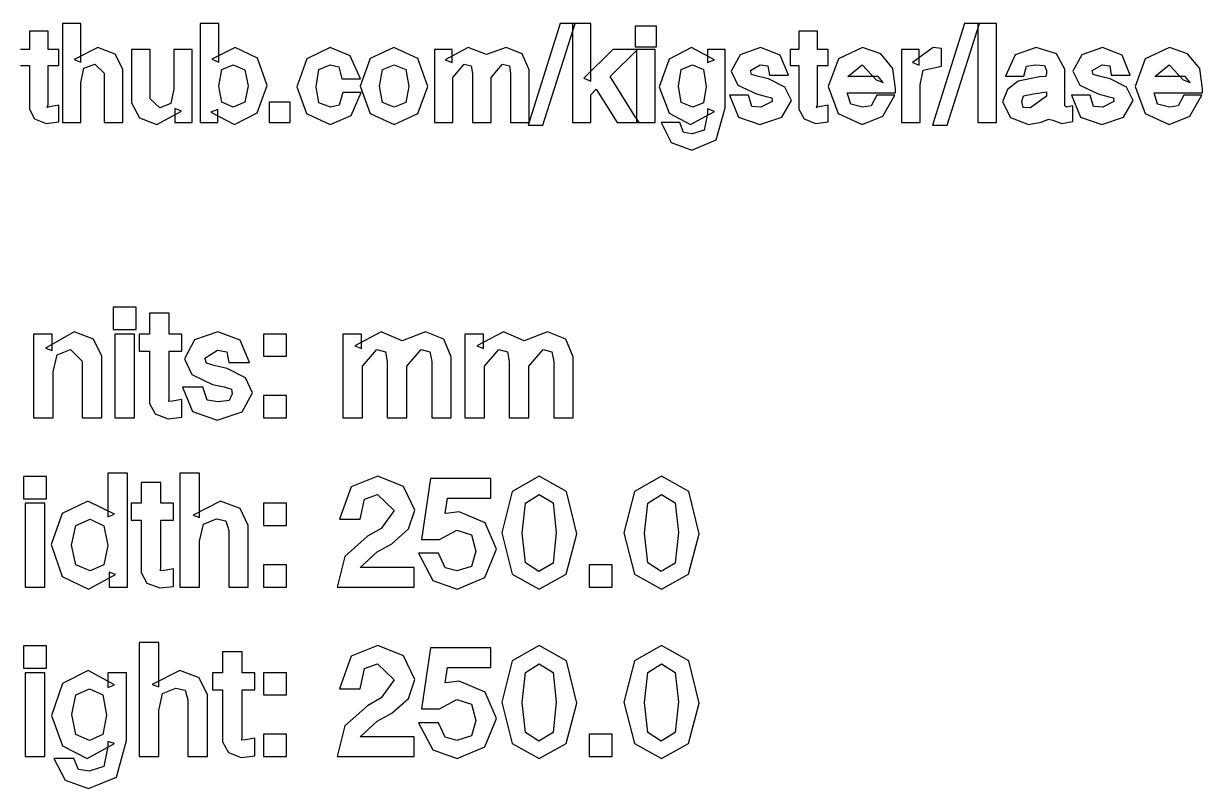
# Model space of a CAD drawing. Extents: x 0 to 373, y 0 to 632.
# Drawn here: x 19.82 to 39.7, y 25.62 to 38.51 of the extents above; entities that cross this region are included whole.
import ezdxf

# ---------------------------------------------------------------- set-up
doc = ezdxf.new("R2010")
doc.units = 0
doc.layers.get('0').update_dxf_attribs({"linetype": 'CONTINUOUS'})

msp = doc.modelspace()

# ---------------------------------------------------------------- linework, layer by layer
at = {"color": 150}
for p, q in [((20.231, 38.3854), (19.9168, 38.3854)), ((19.9168, 38.3854), (19.9168, 38.0767)), ((20.231, 38.0767), (20.231, 38.3854)), ((20.7863, 38.512), (20.4722, 38.512)), ((20.4722, 38.512), (20.4722, 36.842)), ((20.7863, 37.8615), (20.7863, 38.512)), ((23.1083, 38.512), (22.7941, 38.512)), ((22.7941, 38.512), (22.7941, 36.842)), ((23.1083, 37.8615), (23.1083, 38.512)), ((28.8644, 38.512), (28.3242, 36.7979)), ((28.5722, 36.7979), (29.118, 38.512)), ((29.0298, 38.512), (28.8644, 38.512)), ((29.118, 38.512), (29.0298, 38.512)), ((29.3812, 38.512), (29.0725, 38.512)), ((29.0725, 38.512), (29.0725, 36.842)), ((29.3812, 37.5419), (29.3812, 38.512)), ((30.4891, 38.4679), (30.1308, 38.4679)), ((30.1308, 38.4679), (30.1308, 38.1208)), ((30.4891, 38.1811), (30.4891, 38.4679)), ((33.2052, 38.3854), (32.891, 38.3854)), ((32.891, 38.3854), (32.891, 38.0767)), ((33.2052, 38.0767), (33.2052, 38.3854)), ((35.6856, 38.512), (35.1455, 36.7979)), ((35.3935, 36.7979), (35.9392, 38.512)), ((35.851, 38.512), (35.6856, 38.512)), ((35.9392, 38.512), (35.851, 38.512)), ((36.2246, 38.512), (35.9103, 38.512)), ((35.9103, 38.512), (35.9103, 36.842)), ((36.2246, 36.908), (36.2246, 38.512)), ((30.4891, 38.1208), (30.4891, 38.1811)), ((19.9168, 38.0767), (19.768, 38.0767)), ((20.4129, 38.0767), (20.231, 38.0767)), ((20.4129, 37.8065), (20.4129, 38.0767)), ((21.073, 38.1095), (20.6706, 37.9056)), ((21.3624, 37.9966), (21.073, 38.1095)), ((21.4919, 37.7458), (21.3624, 37.9966)), ((21.9535, 38.0767), (21.6393, 38.0767)), ((21.6393, 38.0767), (21.6393, 37.1782)), ((21.9535, 37.2442), (21.9535, 38.0767)), ((22.6591, 38.0767), (22.3504, 38.0767)), ((22.3504, 38.0767), (22.3504, 37.404)), ((22.6591, 36.908), (22.6591, 38.0767)), ((23.3839, 38.1095), (22.9926, 37.9113)), ((23.7629, 37.9264), (23.3839, 38.1095)), ((24.9866, 38.1095), (24.5938, 37.918)), ((25.3256, 37.9691), (24.9866, 38.1095)), ((25.4992, 37.5804), (25.3256, 37.9691)), ((26.0615, 38.1095), (25.6618, 37.925)), ((26.468, 37.925), (26.0615, 38.1095)), ((27.0454, 38.0767), (26.7477, 38.0767)), ((26.7477, 38.0767), (26.7477, 36.842)), ((27.3155, 38.1095), (26.9296, 37.9003)), ((27.0454, 37.8562), (27.0454, 38.0767)), ((27.6242, 37.9885), (27.3155, 38.1095)), ((27.9549, 38.1095), (27.6242, 37.9885)), ((28.2264, 37.9995), (27.9549, 38.1095)), ((28.3407, 37.7349), (28.2264, 37.9995)), ((29.756, 38.0767), (29.2654, 37.5916)), ((29.7064, 37.6192), (30.1694, 38.0767)), ((30.1694, 38.0767), (29.756, 38.0767)), ((30.1308, 38.1208), (30.4891, 38.1208)), ((30.4671, 38.0767), (30.1529, 38.0767)), ((30.1529, 38.0767), (30.1529, 36.842)), ((30.4671, 36.908), (30.4671, 38.0767)), ((31.0803, 38.1095), (30.7013, 37.9141)), ((31.4661, 37.9003), (31.0803, 38.1095)), ((31.648, 38.0767), (31.3504, 38.0767)), ((31.3504, 38.0767), (31.3504, 37.8562)), ((31.648, 37.09), (31.648, 38.0767)), ((31.9002, 37.9857), (31.75, 37.7074)), ((32.2461, 38.1095), (31.9002, 37.9857)), ((32.5768, 37.9815), (32.2461, 38.1095)), ((32.7146, 37.641), (32.5768, 37.9815)), ((32.891, 38.0767), (32.7422, 38.0767)), ((32.7422, 38.0767), (32.7422, 37.8065)), ((33.3871, 38.0767), (33.2052, 38.0767)), ((33.3871, 37.8065), (33.3871, 38.0767)), ((33.9645, 38.1095), (33.5566, 37.918)), ((34.2704, 38.0023), (33.9645, 38.1095)), ((34.4771, 37.7567), (34.2704, 38.0023)), ((34.9209, 38.0767), (34.6232, 38.0767)), ((34.6232, 38.0767), (34.6232, 36.842)), ((35.1579, 38.1095), (34.8051, 37.8562)), ((34.9209, 37.8121), (34.9209, 38.0767)), ((35.2958, 38.0929), (35.1579, 38.1095)), ((35.2958, 37.8615), (35.2958, 38.0929)), ((36.5358, 37.9871), (36.3746, 37.6245)), ((36.8928, 38.1095), (36.5358, 37.9871)), ((37.236, 38.0009), (36.8928, 38.1095)), ((37.3779, 37.7458), (37.236, 38.0009)), ((37.6633, 37.9857), (37.513, 37.7074)), ((38.009, 38.1095), (37.6633, 37.9857)), ((38.3399, 37.9815), (38.009, 38.1095)), ((38.4775, 37.641), (38.3399, 37.9815)), ((39.1389, 38.1095), (38.7311, 37.918)), ((39.4451, 38.0023), (39.1389, 38.1095)), ((39.6515, 37.7567), (39.4451, 38.0023)), ((19.768, 37.8065), (19.9168, 37.8065)), ((19.9168, 37.8065), (19.9168, 37.0678)), ((20.231, 37.145), (20.231, 37.8065)), ((20.231, 37.8065), (20.4129, 37.8065)), ((20.6706, 37.9056), (20.7863, 37.8615)), ((20.8332, 37.7582), (21.0178, 37.8284)), ((21.0178, 37.8284), (21.1777, 37.6742)), ((22.9926, 37.9113), (23.1083, 37.8615)), ((23.1593, 37.7402), (23.3509, 37.8174)), ((23.3509, 37.8174), (23.5493, 37.7321)), ((23.9241, 37.4703), (23.7629, 37.9264)), ((24.5938, 37.918), (24.4244, 37.4481)), ((24.7951, 37.7391), (24.9866, 37.8174)), ((24.9866, 37.8174), (25.1313, 37.7804)), ((25.1313, 37.7804), (25.185, 37.5804)), ((25.6618, 37.925), (25.4937, 37.4594)), ((25.8685, 37.7402), (26.067, 37.8174)), ((26.067, 37.8174), (26.2654, 37.7391)), ((26.6347, 37.4537), (26.468, 37.925)), ((26.9296, 37.9003), (27.0454, 37.8562)), ((27.0564, 37.6026), (27.2493, 37.8284)), ((27.2493, 37.8284), (27.3678, 37.8023)), ((27.3678, 37.8023), (27.3871, 37.6686)), ((27.7013, 37.6026), (27.8942, 37.8284)), ((27.8942, 37.8284), (28.01, 37.8008)), ((28.01, 37.8008), (28.0265, 37.6686)), ((30.7013, 37.9141), (30.5346, 37.4481)), ((30.908, 37.7402), (31.0968, 37.8174)), ((31.0968, 37.8174), (31.2842, 37.7377)), ((31.3504, 37.8562), (31.4661, 37.9003)), ((32.0752, 37.7183), (32.2406, 37.8174)), ((32.2406, 37.8174), (32.3687, 37.7984)), ((32.3687, 37.7984), (32.3949, 37.641)), ((32.7422, 37.8065), (32.891, 37.8065)), ((32.891, 37.8065), (32.891, 37.0678)), ((33.2052, 37.145), (33.2052, 37.8065)), ((33.2052, 37.8065), (33.3871, 37.8065)), ((33.5566, 37.918), (33.3857, 37.4537)), ((33.7165, 37.6192), (33.959, 37.8174)), ((33.959, 37.8174), (34.196, 37.5638)), ((34.8051, 37.8562), (34.9209, 37.8121)), ((34.9884, 37.7292), (35.2958, 37.7956)), ((35.2958, 37.7956), (35.2958, 37.8615)), ((36.6832, 37.6245), (36.7288, 37.7956)), ((36.7288, 37.7956), (36.8819, 37.8174)), ((36.8819, 37.8174), (37.0321, 37.8079)), ((37.0321, 37.8079), (37.0639, 37.7183)), ((37.8382, 37.7183), (38.0037, 37.8174)), ((38.0037, 37.8174), (38.1317, 37.7984)), ((38.1317, 37.7984), (38.1579, 37.641)), ((38.7311, 37.918), (38.5604, 37.4537)), ((38.8909, 37.6192), (39.1336, 37.8174)), ((39.1336, 37.8174), (39.3707, 37.5638)), ((20.7863, 37.5144), (20.8332, 37.7582)), ((21.1777, 37.6742), (21.1777, 36.842)), ((21.4919, 36.908), (21.4919, 37.7458)), ((23.1083, 37.4594), (23.1593, 37.7402)), ((23.5493, 37.7321), (23.6044, 37.4646)), ((24.7496, 37.4481), (24.7951, 37.7391)), ((25.185, 37.5804), (25.4992, 37.5804)), ((25.8189, 37.4594), (25.8685, 37.7402)), ((26.2654, 37.7391), (26.315, 37.4537)), ((27.0564, 36.842), (27.0564, 37.6026)), ((27.3871, 37.6686), (27.3871, 36.842)), ((27.7013, 36.842), (27.7013, 37.6026)), ((28.0265, 37.6686), (28.0265, 36.842)), ((28.3407, 36.908), (28.3407, 37.7349)), ((29.2654, 37.5916), (29.3812, 37.5419)), ((30.1253, 36.9521), (29.7064, 37.6192)), ((30.8598, 37.4594), (30.908, 37.7402)), ((31.2842, 37.7377), (31.3283, 37.4537)), ((31.75, 37.7074), (31.863, 37.4756)), ((32.0904, 37.6509), (32.0752, 37.7183)), ((32.213, 37.6192), (32.0904, 37.6509)), ((32.3784, 37.5804), (32.213, 37.6192)), ((32.654, 37.44), (32.3784, 37.5804)), ((32.3949, 37.641), (32.7146, 37.641)), ((34.2291, 37.6192), (33.7165, 37.6192)), ((34.3118, 37.5197), (34.2291, 37.6192)), ((34.5212, 37.4096), (34.4771, 37.7567)), ((34.9374, 37.4812), (34.9884, 37.7292)), ((36.3746, 37.6245), (36.6832, 37.6245)), ((36.9478, 37.6135), (36.5898, 37.5419)), ((37.0568, 37.622), (36.9478, 37.6135)), ((37.0639, 37.6742), (37.0568, 37.622)), ((37.0639, 37.7183), (37.0639, 37.6742)), ((37.3779, 37.1228), (37.3779, 37.7458)), ((37.513, 37.7074), (37.6259, 37.4756)), ((37.8534, 37.6509), (37.8382, 37.7183)), ((37.9758, 37.6192), (37.8534, 37.6509)), ((38.1413, 37.5804), (37.9758, 37.6192)), ((38.4168, 37.44), (38.1413, 37.5804)), ((38.1579, 37.641), (38.4775, 37.641)), ((39.4035, 37.6192), (38.8909, 37.6192)), ((39.4864, 37.5197), (39.4035, 37.6192)), ((39.6956, 37.4096), (39.6515, 37.7567)), ((20.7863, 36.842), (20.7863, 37.5144)), ((22.3504, 37.404), (22.3022, 37.163)), ((23.1593, 37.1849), (23.1083, 37.4594)), ((23.6044, 37.4646), (23.5493, 37.1877)), ((23.7574, 37.0057), (23.9241, 37.4703)), ((24.4244, 37.4481), (24.5911, 36.9947)), ((24.7964, 37.1782), (24.7496, 37.4481)), ((25.4937, 37.4594), (25.6618, 36.9962)), ((25.8685, 37.1796), (25.8189, 37.4594)), ((26.315, 37.4537), (26.2626, 37.181)), ((26.4666, 36.9947), (26.6347, 37.4537)), ((29.3812, 37.3105), (29.4749, 37.404)), ((29.4749, 37.404), (29.8276, 36.842)), ((30.5346, 37.4481), (30.7013, 36.999)), ((30.908, 37.1796), (30.8598, 37.4594)), ((31.3283, 37.4537), (31.2829, 37.1782)), ((31.863, 37.4756), (32.1744, 37.3271)), ((32.7642, 37.2166), (32.654, 37.44)), ((33.3857, 37.4537), (33.5539, 36.9947)), ((34.196, 37.5638), (34.3118, 37.5197)), ((34.5212, 37.3433), (34.5212, 37.4096)), ((34.9374, 36.842), (34.9374, 37.4812)), ((36.4091, 37.4001), (36.3252, 37.1948)), ((36.5898, 37.5419), (36.4091, 37.4001)), ((37.6259, 37.4756), (37.9374, 37.3271)), ((38.5272, 37.2166), (38.4168, 37.44)), ((38.5604, 37.4537), (38.7283, 36.9947)), ((39.3707, 37.5638), (39.4864, 37.5197)), ((39.6956, 37.3433), (39.6956, 37.4096)), ((21.6393, 37.1782), (21.7702, 36.9231)), ((22.1134, 37.09), (21.9535, 37.2442)), ((23.3509, 37.1009), (23.1593, 37.1849)), ((23.5493, 37.1877), (23.3509, 37.1009)), ((24.3155, 37.1891), (23.9572, 37.1891)), ((23.9572, 37.1891), (23.9572, 36.842)), ((24.3155, 36.908), (24.3155, 37.1891)), ((24.9921, 37.1009), (24.7964, 37.1782)), ((25.2016, 37.3489), (25.1382, 37.1341)), ((25.4386, 37.3489), (25.2016, 37.3489)), ((25.3394, 36.9616), (25.5102, 37.3489)), ((25.5102, 37.3489), (25.4386, 37.3489)), ((26.067, 37.1009), (25.8685, 37.1796)), ((26.2626, 37.181), (26.067, 37.1009)), ((29.3812, 36.842), (29.3812, 37.3105)), ((31.1023, 37.1009), (30.908, 37.1796)), ((31.2829, 37.1782), (31.1023, 37.1009)), ((32.0421, 37.3048), (31.7224, 37.3048)), ((31.7224, 37.3048), (31.8754, 36.9369)), ((32.0973, 37.1161), (32.0421, 37.3048)), ((32.1744, 37.3271), (32.3398, 37.283)), ((32.439, 37.2001), (32.2516, 37.1009)), ((32.3398, 37.283), (32.4349, 37.2622)), ((32.4349, 37.2622), (32.439, 37.2001)), ((32.6044, 36.9327), (32.7642, 37.2166)), ((33.7661, 37.1521), (33.7054, 37.3433)), ((33.7054, 37.3433), (34.5212, 37.3433)), ((34.207, 37.3048), (34.112, 37.1242)), ((34.5102, 37.3048), (34.207, 37.3048)), ((34.309, 36.9492), (34.5102, 37.3048)), ((36.3252, 37.1948), (36.4575, 36.926)), ((36.6504, 37.2001), (36.6794, 37.2967)), ((36.6723, 37.0995), (36.6504, 37.2001)), ((36.6794, 37.2967), (36.8487, 37.3271)), ((37.0639, 37.2883), (36.7993, 37.09)), ((36.8487, 37.3271), (37.0639, 37.3599)), ((37.0639, 37.3599), (37.0639, 37.2883)), ((37.8051, 37.3048), (37.4855, 37.3048)), ((37.4855, 37.3048), (37.6382, 36.9369)), ((37.8601, 37.1161), (37.8051, 37.3048)), ((37.9374, 37.3271), (38.1028, 37.283)), ((38.202, 37.2001), (38.0146, 37.1009)), ((38.1028, 37.283), (38.1977, 37.2622)), ((38.1977, 37.2622), (38.202, 37.2001)), ((38.3674, 36.9327), (38.5272, 37.2166)), ((38.9407, 37.1521), (38.88, 37.3433)), ((38.88, 37.3433), (39.6956, 37.3433)), ((39.3816, 37.3048), (39.2864, 37.1242)), ((39.6847, 37.3048), (39.3816, 37.3048)), ((39.4836, 36.9492), (39.6847, 37.3048)), ((19.9168, 37.0678), (20.005, 36.9037)), ((20.2158, 37.0967), (20.231, 37.145)), ((20.2585, 37.1066), (20.2158, 37.0967)), ((20.4129, 37.1341), (20.2585, 37.1066)), ((20.4129, 36.908), (20.4129, 37.1341)), ((22.0638, 36.8088), (22.4827, 37.0346)), ((22.3022, 37.163), (22.1134, 37.09)), ((22.4827, 37.0346), (22.3669, 37.0787)), ((22.3669, 37.0787), (22.3669, 36.842)), ((23.0918, 37.0625), (22.976, 37.0184)), ((22.976, 37.0184), (23.3729, 36.8088)), ((23.0918, 36.842), (23.0918, 37.0625)), ((23.3729, 36.8088), (23.7574, 37.0057)), ((24.5911, 36.9947), (24.9866, 36.8088)), ((25.1382, 37.1341), (24.9921, 37.1009)), ((25.6618, 36.9962), (26.067, 36.8088)), ((26.067, 36.8088), (26.4666, 36.9947)), ((30.7013, 36.999), (31.0637, 36.8088)), ((31.0637, 36.8088), (31.4661, 37.0293)), ((31.3504, 36.9962), (31.2966, 36.7164)), ((31.4661, 37.0293), (31.3504, 37.0734)), ((31.3504, 37.0734), (31.3504, 36.9962)), ((31.4965, 36.551), (31.648, 37.09)), ((32.2516, 37.1009), (32.0973, 37.1161)), ((32.891, 37.0678), (32.9792, 36.9037)), ((33.19, 37.0967), (33.2052, 37.145)), ((33.2328, 37.1066), (33.19, 37.0967)), ((33.3871, 37.1341), (33.2328, 37.1066)), ((33.3871, 36.908), (33.3871, 37.1341)), ((33.5539, 36.9947), (33.959, 36.8088)), ((33.9645, 37.1009), (33.7661, 37.1521)), ((34.112, 37.1242), (33.9645, 37.1009)), ((36.7993, 37.09), (36.6723, 37.0995)), ((37.4054, 37.1009), (37.3779, 37.1228)), ((37.5102, 37.1228), (37.4054, 37.1009)), ((37.5102, 36.908), (37.5102, 37.1228)), ((38.0146, 37.1009), (37.8601, 37.1161)), ((38.7283, 36.9947), (39.1336, 36.8088)), ((39.1389, 37.1009), (38.9407, 37.1521)), ((39.2864, 37.1242), (39.1389, 37.1009)), ((20.005, 36.9037), (20.1979, 36.8254)), ((20.1979, 36.8254), (20.4129, 36.8529)), ((20.4129, 36.8529), (20.4129, 36.908)), ((20.4722, 36.842), (20.7863, 36.842)), ((21.1777, 36.842), (21.4919, 36.842)), ((21.4919, 36.842), (21.4919, 36.908)), ((21.7702, 36.9231), (22.0638, 36.8088)), ((22.3669, 36.842), (22.6591, 36.842)), ((22.6591, 36.842), (22.6591, 36.908)), ((22.7941, 36.842), (23.0918, 36.842)), ((23.9572, 36.842), (24.3155, 36.842)), ((24.3155, 36.842), (24.3155, 36.908)), ((24.9866, 36.8088), (25.3394, 36.9616)), ((26.7477, 36.842), (27.0564, 36.842)), ((27.3871, 36.842), (27.7013, 36.842)), ((28.0265, 36.842), (28.3407, 36.842)), ((28.3242, 36.7979), (28.5722, 36.7979)), ((28.3407, 36.842), (28.3407, 36.908)), ((29.0725, 36.842), (29.3812, 36.842)), ((29.8276, 36.842), (30.197, 36.842)), ((30.197, 36.842), (30.1253, 36.9521)), ((30.1529, 36.842), (30.4671, 36.842)), ((30.4671, 36.842), (30.4671, 36.908)), ((30.8818, 36.842), (30.5676, 36.842)), ((30.5676, 36.842), (30.7371, 36.5069)), ((30.9452, 36.6737), (30.8818, 36.842)), ((31.8754, 36.9369), (32.2351, 36.8088)), ((32.2351, 36.8088), (32.6044, 36.9327)), ((32.9792, 36.9037), (33.1722, 36.8254)), ((33.1722, 36.8254), (33.3871, 36.8529)), ((33.3871, 36.8529), (33.3871, 36.908)), ((33.959, 36.8088), (34.309, 36.9492)), ((34.6232, 36.842), (34.9374, 36.842)), ((35.1455, 36.7979), (35.3935, 36.7979)), ((35.9103, 36.842), (36.2246, 36.842)), ((36.2246, 36.842), (36.2246, 36.908)), ((36.4575, 36.926), (36.7605, 36.8088)), ((36.7605, 36.8088), (36.9782, 36.8501)), ((36.9782, 36.8501), (37.1023, 36.9023)), ((37.1023, 36.9023), (37.1725, 36.8833)), ((37.1725, 36.8833), (37.3228, 36.8254)), ((37.3228, 36.8254), (37.5102, 36.8639)), ((37.5102, 36.8639), (37.5102, 36.908)), ((37.6382, 36.9369), (37.998, 36.8088)), ((37.998, 36.8088), (38.3674, 36.9327)), ((39.1336, 36.8088), (39.4836, 36.9492)), ((31.0913, 36.6543), (30.9452, 36.6737)), ((31.2966, 36.7164), (31.0913, 36.6543)), ((30.7371, 36.5069), (31.0858, 36.3788)), ((31.0858, 36.3788), (31.4965, 36.551)), ((21.7165, 33.7302), (21.3306, 33.7302)), ((21.3306, 33.7302), (21.3306, 33.3554)), ((21.7165, 33.4105), (21.7165, 33.7302)), ((22.2705, 33.631), (21.9397, 33.631)), ((21.9397, 33.631), (21.9397, 33.2782)), ((22.2705, 33.2782), (22.2705, 33.631)), ((21.7165, 33.3554), (21.7165, 33.4105)), ((20.2999, 33.2782), (19.9857, 33.2782)), ((19.9857, 33.2782), (19.9857, 31.8671)), ((20.6692, 33.3168), (20.1896, 33.0412)), ((20.2999, 33.0026), (20.2999, 33.2782)), ((20.9958, 33.1914), (20.6692, 33.3168)), ((21.3306, 33.3554), (21.7165, 33.3554)), ((21.689, 33.2782), (21.3582, 33.2782)), ((21.3582, 33.2782), (21.3582, 31.8671)), ((21.689, 31.9223), (21.689, 33.2782)), ((21.9397, 33.2782), (21.7689, 33.2782)), ((21.7689, 33.2782), (21.7689, 32.9916)), ((22.4855, 33.2782), (22.2705, 33.2782)), ((22.4855, 32.9916), (22.4855, 33.2782)), ((23.0945, 33.3168), (22.6991, 33.179)), ((23.4708, 33.1763), (23.0945, 33.3168)), ((24.2521, 33.2782), (23.8662, 33.2782)), ((23.8662, 33.2782), (23.8662, 32.9034)), ((24.2521, 32.9585), (24.2521, 33.2782)), ((25.5144, 33.2782), (25.2002, 33.2782)), ((25.2002, 33.2782), (25.2002, 31.8671)), ((25.8506, 33.3168), (25.4041, 33.0798)), ((25.5144, 33.0357), (25.5144, 33.2782)), ((26.2034, 33.1625), (25.8506, 33.3168)), ((26.5948, 33.3168), (26.2034, 33.1625)), ((26.9034, 33.1914), (26.5948, 33.3168)), ((27.5718, 33.2782), (27.2576, 33.2782)), ((27.2576, 33.2782), (27.2576, 31.8671)), ((27.908, 33.3168), (27.4616, 33.0798)), ((27.5718, 33.0357), (27.5718, 33.2782)), ((28.2608, 33.1625), (27.908, 33.3168)), ((28.6522, 33.3168), (28.2608, 33.1625)), ((28.9609, 33.1914), (28.6522, 33.3168)), ((20.1896, 33.0412), (20.2999, 33.0026)), ((20.384, 32.9282), (20.6086, 33.0192)), ((20.6086, 33.0192), (20.807, 32.8208)), ((21.1377, 32.9034), (20.9958, 33.1914)), ((22.6991, 33.179), (22.5323, 32.8593)), ((22.874, 32.8704), (23.089, 33.0081)), ((23.089, 33.0081), (23.2447, 32.9765)), ((23.6292, 32.7987), (23.4708, 33.1763)), ((25.4041, 33.0798), (25.5144, 33.0357)), ((25.5309, 32.7381), (25.7735, 33.0192)), ((25.7735, 33.0192), (25.9195, 32.9792)), ((26.2806, 32.7381), (26.5231, 33.0192)), ((26.5231, 33.0192), (26.6692, 32.9792)), ((27.0302, 32.8924), (26.9034, 33.1914)), ((27.4616, 33.0798), (27.5718, 33.0357)), ((27.5883, 32.7381), (27.8309, 33.0192)), ((27.8309, 33.0192), (27.9769, 32.9792)), ((28.338, 32.7381), (28.5805, 33.0192)), ((28.5805, 33.0192), (28.7266, 32.9792)), ((29.0876, 32.8924), (28.9609, 33.1914)), ((20.3164, 32.6388), (20.384, 32.9282)), ((20.807, 32.8208), (20.807, 31.8671)), ((21.1377, 31.9223), (21.1377, 32.9034)), ((21.7689, 32.9916), (21.9397, 32.9916)), ((21.9397, 32.9916), (21.9397, 32.1097)), ((22.2705, 32.2034), (22.2705, 32.9916)), ((22.2705, 32.9916), (22.4855, 32.9916)), ((22.5323, 32.8593), (22.655, 32.5975)), ((22.9003, 32.7863), (22.874, 32.8704)), ((23.2447, 32.9765), (23.282, 32.7987)), ((23.282, 32.7987), (23.6292, 32.7987)), ((23.8662, 32.9034), (24.2521, 32.9034)), ((24.2521, 32.9034), (24.2521, 32.9585)), ((25.9195, 32.9792), (25.9498, 32.8152)), ((25.9498, 32.8152), (25.9498, 31.8671)), ((26.6692, 32.9792), (26.6995, 32.8152)), ((26.6995, 32.8152), (26.6995, 31.8671)), ((27.0302, 31.9223), (27.0302, 32.8924)), ((27.9769, 32.9792), (28.0072, 32.8152)), ((28.0072, 32.8152), (28.0072, 31.8671)), ((28.7266, 32.9792), (28.7569, 32.8152)), ((28.7569, 32.8152), (28.7569, 31.8671)), ((29.0876, 31.9223), (29.0876, 32.8924)), ((20.3164, 31.8671), (20.3164, 32.6388)), ((23.0504, 32.7436), (22.9003, 32.7863)), ((23.2489, 32.6995), (23.0504, 32.7436)), ((23.5603, 32.541), (23.2489, 32.6995)), ((25.5309, 31.8671), (25.5309, 32.7381)), ((26.2806, 31.8671), (26.2806, 32.7381)), ((27.5883, 31.8671), (27.5883, 32.7381)), ((28.338, 31.8671), (28.338, 32.7381)), ((22.655, 32.5975), (23.0063, 32.4294)), ((23.0063, 32.4294), (23.1993, 32.3853)), ((23.6788, 32.286), (23.5603, 32.541)), ((22.265, 32.1414), (22.2705, 32.2034)), ((22.841, 32.3798), (22.4992, 32.3798)), ((22.4992, 32.3798), (22.6673, 31.9705)), ((22.9126, 32.162), (22.841, 32.3798)), ((23.1993, 32.3853), (23.3219, 32.3481)), ((23.3371, 32.2695), (23.2861, 32.1579)), ((23.3219, 32.3481), (23.3371, 32.2695)), ((23.5024, 31.965), (23.6788, 32.286)), ((24.2521, 32.2419), (23.8662, 32.2419)), ((23.8662, 32.2419), (23.8662, 31.8671)), ((24.2521, 31.9223), (24.2521, 32.2419)), ((21.9397, 32.1097), (22.0362, 31.9333)), ((22.3256, 32.1483), (22.265, 32.1414)), ((22.4855, 32.1758), (22.3256, 32.1483)), ((22.4855, 31.9223), (22.4855, 32.1758)), ((23.1001, 32.1372), (22.9126, 32.162)), ((23.2861, 32.1579), (23.1001, 32.1372)), ((19.9857, 31.8671), (20.3164, 31.8671)), ((20.807, 31.8671), (21.1377, 31.8671)), ((21.1377, 31.8671), (21.1377, 31.9223)), ((21.3582, 31.8671), (21.689, 31.8671)), ((21.689, 31.8671), (21.689, 31.9223)), ((22.0362, 31.9333), (22.2539, 31.8506)), ((22.2539, 31.8506), (22.4855, 31.8782)), ((22.4855, 31.8782), (22.4855, 31.9223)), ((22.6673, 31.9705), (23.0835, 31.8286)), ((23.0835, 31.8286), (23.5024, 31.965)), ((23.8662, 31.8671), (24.2521, 31.8671)), ((24.2521, 31.8671), (24.2521, 31.9223)), ((25.2002, 31.8671), (25.5309, 31.8671)), ((25.9498, 31.8671), (26.2806, 31.8671)), ((26.6995, 31.8671), (27.0302, 31.8671)), ((27.0302, 31.8671), (27.0302, 31.9223)), ((27.2576, 31.8671), (27.5883, 31.8671)), ((28.0072, 31.8671), (28.338, 31.8671)), ((28.7569, 31.8671), (29.0876, 31.8671)), ((29.0876, 31.8671), (29.0876, 31.9223)), ((20.2048, 30.8763), (19.8189, 30.8763)), ((19.8189, 30.8763), (19.8189, 30.5015)), ((20.2048, 30.5566), (20.2048, 30.8763)), ((21.569, 30.9315), (21.2383, 30.9315)), ((21.2383, 30.9315), (21.2383, 30.1983)), ((21.569, 29.0683), (21.569, 30.9315)), ((22.7858, 30.9315), (22.4551, 30.9315)), ((22.4551, 30.9315), (22.4551, 29.0132)), ((22.7858, 30.1873), (22.7858, 30.9315)), ((25.79, 30.8818), (25.3394, 30.6999)), ((26.2254, 30.7068), (25.79, 30.8818)), ((26.6788, 30.8433), (26.53, 29.8125)), ((27.6986, 30.8433), (26.6788, 30.8433)), ((27.6986, 30.5125), (27.6986, 30.8433)), ((28.5144, 30.8818), (28.0569, 30.6241)), ((28.9733, 30.6241), (28.5144, 30.8818)), ((30.5745, 30.8818), (30.117, 30.6241)), ((31.0334, 30.6241), (30.5745, 30.8818)), ((22.1313, 30.7771), (21.8006, 30.7771)), ((21.8006, 30.7771), (21.8006, 30.4243)), ((22.1313, 30.4243), (22.1313, 30.7771)), ((25.3394, 30.6999), (25.145, 30.1542)), ((26.4129, 30.3086), (26.2254, 30.7068)), ((28.0569, 30.6241), (27.8805, 29.9282)), ((29.1483, 29.9117), (28.9733, 30.6241)), ((30.117, 30.6241), (29.9406, 29.9282)), ((31.2084, 29.9117), (31.0334, 30.6241)), ((19.8189, 30.5015), (20.2048, 30.5015)), ((20.1772, 30.4243), (19.8465, 30.4243)), ((19.8465, 30.4243), (19.8465, 29.0132)), ((20.1772, 29.0683), (20.1772, 30.4243)), ((20.2048, 30.5015), (20.2048, 30.5566)), ((20.9021, 30.4629), (20.4694, 30.2521)), ((21.3486, 30.2424), (20.9021, 30.4629)), ((21.8006, 30.4243), (21.6297, 30.4243)), ((21.6297, 30.4243), (21.6297, 30.1377)), ((22.3463, 30.4243), (22.1313, 30.4243)), ((22.3463, 30.1377), (22.3463, 30.4243)), ((23.1386, 30.4629), (22.6756, 30.2259)), ((23.468, 30.3375), (23.1386, 30.4629)), ((24.2521, 30.4243), (23.8662, 30.4243)), ((23.8662, 30.4243), (23.8662, 30.0495)), ((24.2521, 30.1046), (24.2521, 30.4243)), ((25.4923, 30.1542), (25.564, 30.496)), ((25.564, 30.496), (25.7845, 30.5732)), ((25.7845, 30.5732), (26.0656, 30.303)), ((26.9269, 30.2534), (26.9655, 30.5125)), ((26.9655, 30.5125), (27.6986, 30.5125)), ((28.2277, 29.9227), (28.2842, 30.4285)), ((28.2842, 30.4285), (28.5144, 30.5732)), ((28.5144, 30.5732), (28.7459, 30.4298)), ((28.7459, 30.4298), (28.801, 29.9338)), ((30.2879, 29.9227), (30.3444, 30.4285)), ((30.3444, 30.4285), (30.5745, 30.5732)), ((30.5745, 30.5732), (30.806, 30.4298)), ((30.806, 30.4298), (30.8612, 29.9338)), ((20.4694, 30.2521), (20.2847, 29.7298)), ((21.2383, 30.1983), (21.3486, 30.2424)), ((22.6756, 30.2259), (22.7858, 30.1873)), ((23.6072, 30.0495), (23.468, 30.3375)), ((26.0656, 30.303), (25.8451, 29.9999)), ((26.3109, 29.9916), (26.4129, 30.3086)), ((26.9875, 30.2589), (26.9269, 30.2534)), ((27.1639, 30.281), (26.9875, 30.2589)), ((27.6035, 30.095), (27.1639, 30.281)), ((20.6265, 29.7188), (20.6981, 30.0481)), ((20.6981, 30.0481), (20.9407, 30.1542)), ((20.9407, 30.1542), (21.1722, 30.0454)), ((21.1722, 30.0454), (21.2383, 29.7133)), ((21.6297, 30.1377), (21.8006, 30.1377)), ((21.8006, 30.1377), (21.8006, 29.2558)), ((22.1313, 29.3495), (22.1313, 30.1377)), ((22.1313, 30.1377), (22.3463, 30.1377)), ((22.7858, 29.7849), (22.8506, 30.0743)), ((22.8506, 30.0743), (23.0725, 30.1653)), ((23.0725, 30.1653), (23.2296, 30.1308)), ((23.2296, 30.1308), (23.2765, 29.9668)), ((23.6072, 29.0683), (23.6072, 30.0495)), ((23.8662, 30.0495), (24.2521, 30.0495)), ((24.2521, 30.0495), (24.2521, 30.1046)), ((25.145, 30.1542), (25.4923, 30.1542)), ((27.7923, 29.6526), (27.6035, 30.095)), ((23.2765, 29.9668), (23.2765, 29.0132)), ((25.6191, 29.8676), (25.2347, 29.53)), ((25.8451, 29.9999), (25.6191, 29.8676)), ((26.027, 29.7408), (26.3109, 29.9916)), ((26.8332, 29.8125), (27.1253, 29.9723)), ((27.1253, 29.9723), (27.3734, 29.8938)), ((27.3734, 29.8938), (27.445, 29.6195)), ((27.8805, 29.9282), (28.0569, 29.231)), ((28.2829, 29.4184), (28.2277, 29.9227)), ((28.801, 29.9338), (28.7459, 29.417)), ((28.9691, 29.2282), (29.1483, 29.9117)), ((29.9406, 29.9282), (30.117, 29.231)), ((30.343, 29.4184), (30.2879, 29.9227)), ((30.8612, 29.9338), (30.806, 29.417)), ((31.0293, 29.2282), (31.2084, 29.9117)), ((20.2847, 29.7298), (20.468, 29.1896)), ((20.6981, 29.388), (20.6265, 29.7188)), ((21.2383, 29.7133), (21.1722, 29.3867)), ((22.7858, 29.0132), (22.7858, 29.7849)), ((25.779, 29.6085), (26.027, 29.7408)), ((26.53, 29.8125), (26.8332, 29.8125)), ((27.445, 29.6195), (27.3734, 29.3591)), ((27.5939, 29.1731), (27.7923, 29.6526)), ((25.2347, 29.53), (25.1065, 29.0132)), ((25.4923, 29.344), (25.779, 29.6085)), ((26.8166, 29.581), (26.4749, 29.581)), ((26.4749, 29.581), (26.7174, 29.1248)), ((26.9255, 29.3357), (26.8166, 29.581)), ((20.9407, 29.2833), (20.6981, 29.388)), ((20.9131, 28.9746), (21.3706, 29.2227)), ((21.1722, 29.3867), (20.9407, 29.2833)), ((21.3706, 29.2227), (21.2604, 29.2613)), ((21.2604, 29.2613), (21.2604, 29.0132)), ((21.8006, 29.2558), (21.897, 29.0794)), ((22.1258, 29.2874), (22.1313, 29.3495)), ((22.1864, 29.2943), (22.1258, 29.2874)), ((22.3463, 29.3219), (22.1864, 29.2943)), ((22.3463, 29.0683), (22.3463, 29.3219)), ((24.2521, 29.388), (23.8662, 29.388)), ((23.8662, 29.388), (23.8662, 29.0132)), ((24.2521, 29.0683), (24.2521, 29.388)), ((26.4018, 29.344), (25.4923, 29.344)), ((26.4018, 29.0132), (26.4018, 29.344)), ((27.1253, 29.2833), (26.9255, 29.3357)), ((27.3734, 29.3591), (27.1253, 29.2833)), ((28.0569, 29.231), (28.5144, 28.9746)), ((28.5089, 29.2723), (28.2829, 29.4184)), ((28.7459, 29.417), (28.5089, 29.2723)), ((28.5144, 28.9746), (28.9691, 29.2282)), ((29.7436, 29.388), (29.3577, 29.388)), ((29.3577, 29.388), (29.3577, 29.0132)), ((29.7436, 29.0683), (29.7436, 29.388)), ((30.117, 29.231), (30.5745, 28.9746)), ((30.569, 29.2723), (30.343, 29.4184)), ((30.806, 29.417), (30.569, 29.2723)), ((30.5745, 28.9746), (31.0293, 29.2282)), ((20.1772, 29.0132), (20.1772, 29.0683)), ((20.468, 29.1896), (20.9131, 28.9746)), ((21.569, 29.0132), (21.569, 29.0683)), ((21.897, 29.0794), (22.1148, 28.9967)), ((22.1148, 28.9967), (22.3463, 29.0242)), ((22.3463, 29.0242), (22.3463, 29.0683)), ((23.6072, 29.0132), (23.6072, 29.0683)), ((24.2521, 29.0132), (24.2521, 29.0683)), ((26.7174, 29.1248), (27.1308, 28.9746)), ((27.1308, 28.9746), (27.5939, 29.1731)), ((29.7436, 29.0132), (29.7436, 29.0683)), ((19.8465, 29.0132), (20.1772, 29.0132)), ((21.2604, 29.0132), (21.569, 29.0132)), ((22.4551, 29.0132), (22.7858, 29.0132)), ((23.2765, 29.0132), (23.6072, 29.0132)), ((23.8662, 29.0132), (24.2521, 29.0132)), ((25.1065, 29.0132), (26.4018, 29.0132)), ((29.3577, 29.0132), (29.7436, 29.0132)), ((22.0982, 28.0761), (21.7675, 28.0761)), ((21.7675, 28.0761), (21.7675, 26.1579)), ((22.0982, 27.332), (22.0982, 28.0761)), ((20.2048, 28.021), (19.8189, 28.021)), ((19.8189, 28.021), (19.8189, 27.6462)), ((20.2048, 27.7013), (20.2048, 28.021)), ((23.5052, 27.9218), (23.1745, 27.9218)), ((23.1745, 27.9218), (23.1745, 27.569)), ((23.5052, 27.569), (23.5052, 27.9218)), ((25.3394, 27.8446), (25.145, 27.2989)), ((25.79, 28.0265), (25.3394, 27.8446)), ((26.2254, 27.8515), (25.79, 28.0265)), ((26.4129, 27.4533), (26.2254, 27.8515)), ((26.6788, 27.9879), (26.53, 26.9572)), ((27.6986, 27.9879), (26.6788, 27.9879)), ((27.6986, 27.6572), (27.6986, 27.9879)), ((28.5144, 28.0265), (28.0569, 27.7688)), ((28.9733, 27.7688), (28.5144, 28.0265)), ((30.5745, 28.0265), (30.117, 27.7688)), ((31.0334, 27.7688), (30.5745, 28.0265)), ((19.8189, 27.6462), (20.2048, 27.6462)), ((20.2048, 27.6462), (20.2048, 27.7013)), ((25.4923, 27.2989), (25.564, 27.6407)), ((25.564, 27.6407), (25.7845, 27.7179)), ((25.7845, 27.7179), (26.0656, 27.4478)), ((26.9269, 27.3982), (26.9655, 27.6572)), ((26.9655, 27.6572), (27.6986, 27.6572)), ((28.0569, 27.7688), (27.8805, 27.0729)), ((28.2842, 27.5732), (28.5144, 27.7179)), ((28.5144, 27.7179), (28.7459, 27.5746)), ((29.1483, 27.0564), (28.9733, 27.7688)), ((30.117, 27.7688), (29.9406, 27.0729)), ((30.3444, 27.5732), (30.5745, 27.7179)), ((30.5745, 27.7179), (30.806, 27.5746)), ((31.2084, 27.0564), (31.0334, 27.7688)), ((20.1772, 27.569), (19.8465, 27.569)), ((19.8465, 27.569), (19.8465, 26.1579)), ((20.1772, 26.213), (20.1772, 27.569)), ((20.9076, 27.6076), (20.4749, 27.3871)), ((21.3486, 27.3651), (20.9076, 27.6076)), ((21.5525, 27.569), (21.2383, 27.569)), ((21.2383, 27.569), (21.2383, 27.321)), ((21.5525, 26.428), (21.5525, 27.569)), ((22.451, 27.6076), (21.988, 27.3706)), ((22.7803, 27.4822), (22.451, 27.6076)), ((22.9196, 27.1942), (22.7803, 27.4822)), ((23.1745, 27.569), (23.0036, 27.569)), ((23.0036, 27.569), (23.0036, 27.2824)), ((23.7202, 27.569), (23.5052, 27.569)), ((23.7202, 27.2824), (23.7202, 27.569)), ((24.2521, 27.569), (23.8662, 27.569)), ((23.8662, 27.569), (23.8662, 27.1942)), ((24.2521, 27.2493), (24.2521, 27.569)), ((26.0656, 27.4478), (25.8451, 27.1446)), ((26.3109, 27.1363), (26.4129, 27.4533)), ((28.2277, 27.0674), (28.2842, 27.5732)), ((28.7459, 27.5746), (28.801, 27.0784)), ((30.2879, 27.0674), (30.3444, 27.5732)), ((30.806, 27.5746), (30.8612, 27.0784)), ((20.4749, 27.3871), (20.2902, 26.847)), ((20.6981, 27.197), (20.9296, 27.2989)), ((20.9296, 27.2989), (21.1557, 27.1942)), ((21.2383, 27.321), (21.3486, 27.3651)), ((21.988, 27.3706), (22.0982, 27.332)), ((22.163, 27.219), (22.3848, 27.31)), ((22.3848, 27.31), (22.5419, 27.2755)), ((22.5419, 27.2755), (22.5888, 27.1115)), ((23.0036, 27.2824), (23.1745, 27.2824)), ((23.1745, 27.2824), (23.1745, 26.4004)), ((23.5052, 26.4942), (23.5052, 27.2824)), ((23.5052, 27.2824), (23.7202, 27.2824)), ((24.2521, 27.1942), (24.2521, 27.2493)), ((25.145, 27.2989), (25.4923, 27.2989)), ((26.9875, 27.4037), (26.9269, 27.3982)), ((27.1639, 27.4257), (26.9875, 27.4037)), ((27.6035, 27.2397), (27.1639, 27.4257)), ((27.7923, 26.7973), (27.6035, 27.2397)), ((20.632, 26.8635), (20.6981, 27.197)), ((21.1557, 27.1942), (21.2163, 26.8525)), ((22.0982, 26.9296), (22.163, 27.219)), ((22.5888, 27.1115), (22.5888, 26.1579)), ((22.9196, 26.213), (22.9196, 27.1942)), ((23.8662, 27.1942), (24.2521, 27.1942)), ((25.8451, 27.1446), (25.6191, 27.0123)), ((26.027, 26.8855), (26.3109, 27.1363)), ((26.8332, 26.9572), (27.1253, 27.117)), ((27.1253, 27.117), (27.3734, 27.0385)), ((27.3734, 27.0385), (27.445, 26.7643)), ((27.8805, 27.0729), (28.0569, 26.3756)), ((28.2829, 26.5631), (28.2277, 27.0674)), ((28.801, 27.0784), (28.7459, 26.5617)), ((28.9691, 26.3729), (29.1483, 27.0564)), ((29.9406, 27.0729), (30.117, 26.3756)), ((30.343, 26.5631), (30.2879, 27.0674)), ((30.8612, 27.0784), (30.806, 26.5617)), ((31.0293, 26.3729), (31.2084, 27.0564)), ((20.2902, 26.847), (20.4763, 26.3329)), ((20.6981, 26.5286), (20.632, 26.8635)), ((21.2163, 26.8525), (21.1557, 26.5245)), ((22.0982, 26.1579), (22.0982, 26.9296)), ((25.6191, 27.0123), (25.2347, 26.6747)), ((25.779, 26.7532), (26.027, 26.8855)), ((26.53, 26.9572), (26.8332, 26.9572)), ((25.2347, 26.6747), (25.1065, 26.1579)), ((25.4923, 26.4886), (25.779, 26.7532)), ((26.8166, 26.7257), (26.4749, 26.7257)), ((26.4749, 26.7257), (26.7174, 26.2695)), ((26.9255, 26.4804), (26.8166, 26.7257)), ((27.445, 26.7643), (27.3734, 26.5038)), ((27.5939, 26.3178), (27.7923, 26.7973)), ((20.9296, 26.428), (20.6981, 26.5286)), ((21.1557, 26.5245), (20.9296, 26.428)), ((23.4997, 26.4322), (23.5052, 26.4942)), ((23.5603, 26.439), (23.4997, 26.4322)), ((23.7202, 26.4666), (23.5603, 26.439)), ((23.7202, 26.213), (23.7202, 26.4666)), ((24.2521, 26.5327), (23.8662, 26.5327)), ((23.8662, 26.5327), (23.8662, 26.1579)), ((24.2521, 26.213), (24.2521, 26.5327)), ((26.4018, 26.4886), (25.4923, 26.4886)), ((26.4018, 26.1579), (26.4018, 26.4886)), ((27.1253, 26.428), (26.9255, 26.4804)), ((27.3734, 26.5038), (27.1253, 26.428)), ((28.5089, 26.417), (28.2829, 26.5631)), ((28.7459, 26.5617), (28.5089, 26.417)), ((29.7436, 26.5327), (29.3577, 26.5327)), ((29.3577, 26.5327), (29.3577, 26.1579)), ((29.7436, 26.213), (29.7436, 26.5327)), ((30.569, 26.417), (30.343, 26.5631)), ((30.806, 26.5617), (30.569, 26.417)), ((20.4763, 26.3329), (20.8911, 26.1193)), ((20.8911, 26.1193), (21.3486, 26.3729)), ((21.2383, 26.3233), (21.1694, 25.9884)), ((21.3486, 26.3729), (21.2383, 26.4115)), ((21.2383, 26.4115), (21.2383, 26.3233)), ((21.3858, 25.8079), (21.5525, 26.428)), ((23.1745, 26.4004), (23.2709, 26.2241)), ((26.7174, 26.2695), (27.1308, 26.1193)), ((27.1308, 26.1193), (27.5939, 26.3178)), ((28.0569, 26.3756), (28.5144, 26.1193)), ((28.5144, 26.1193), (28.9691, 26.3729)), ((30.117, 26.3756), (30.5745, 26.1193)), ((30.5745, 26.1193), (31.0293, 26.3729)), ((19.8465, 26.1579), (20.1772, 26.1579)), ((20.1772, 26.1579), (20.1772, 26.213)), ((20.6651, 26.1249), (20.3288, 26.1249)), ((20.3288, 26.1249), (20.5176, 25.7583)), ((20.7422, 25.9374), (20.6651, 26.1249)), ((21.7675, 26.1579), (22.0982, 26.1579)), ((22.5888, 26.1579), (22.9196, 26.1579)), ((22.9196, 26.1579), (22.9196, 26.213)), ((23.2709, 26.2241), (23.4887, 26.1414)), ((23.4887, 26.1414), (23.7202, 26.169)), ((23.7202, 26.169), (23.7202, 26.213)), ((23.8662, 26.1579), (24.2521, 26.1579)), ((24.2521, 26.1579), (24.2521, 26.213)), ((25.1065, 26.1579), (26.4018, 26.1579)), ((29.3577, 26.1579), (29.7436, 26.1579)), ((29.7436, 26.1579), (29.7436, 26.213)), ((20.9241, 25.9099), (20.7422, 25.9374)), ((21.1694, 25.9884), (20.9241, 25.9099)), ((20.5176, 25.7583), (20.9131, 25.6177)), ((20.9131, 25.6177), (21.3858, 25.8079))]:
    msp.add_line(p, q, dxfattribs=at)

doc.saveas('drawing.dxf')
